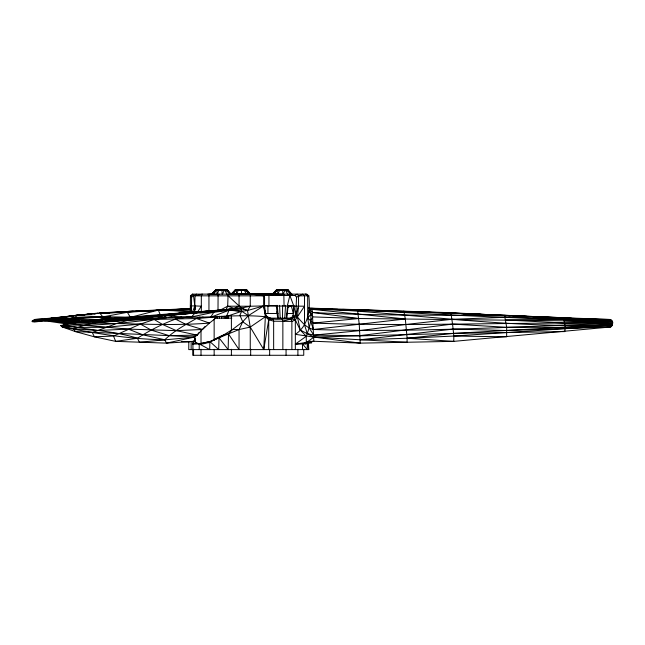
<?xml version="1.0" encoding="UTF-8"?>
<svg xmlns="http://www.w3.org/2000/svg" width="645" height="645" viewBox="0 0 645 645"><rect width="100%" height="100%" fill="white"/><g stroke="black" fill="none" stroke-linecap="round" stroke-linejoin="round"><path stroke-width="0.97" d="M221.824 318.219L221.832 316.235M282.51 318.219L282.599 305.343M308.455 308.092L450.315 312.688L451.29 315.566L452.556 324.088L453.838 336.045L453.766 341.366L360.2 343.132L313.841 341.261L295.337 344.148L306.294 336.255C309.431 327.41 313.43 316.55 308.762 307.697M313.841 341.261L312.156 309.342L311.906 308.326L308.802 308.35L312.478 312.478L358.757 318.509L612.419 321.347L612.71 322.282L612.097 325.612L610.726 326.983L453.766 341.366L407.132 338.254L360.265 339.778L313.946 337.093L295.337 334.328C308.181 326.015 310.503 309.923 308.81 295.837L306.827 294.128L192.379 294.128L190.469 295.837L190.243 312.817M194.613 312.519L194.806 305.923L193.508 295.515L192.379 294.128M264.555 297.224L263.104 294.128L264.555 297.224L264.555 305.923L265.805 315.341L265.345 316.751L250.252 327.079L239.053 329.547L209.875 341.536L209.689 349.598L199.224 343.89L195.499 342.689L195.395 341.261L166.523 343.132L115.665 341.366L94.38 336.819L75.384 331.586L62.251 326.983L60.759 325.612C93.073 316.735 127.468 319.581 160.484 315.034L166.547 315.566C199.515 320.17 232.442 313.333 265.345 316.751L268.723 319.743L273.649 321.194L291.871 321.412L295.337 319.952L304.496 306.19L263.636 305.923L248.357 315.655L242.746 321.766L232.442 329.547L219.018 337.819L218.687 349.598L209.875 341.536L198.966 343.93L195.499 342.689L192.928 344.148L193.742 340.641M191.396 312.519L191.605 297.224L190.469 295.837L192.186 295.354M307.988 344.688L308.076 342.729M228.661 309.689L225.968 309.955L227.677 306.19L228.112 294.128M295.337 344.148L305.327 343.93L306.262 342.689L306.294 336.255L300.272 330.063L295.337 319.952C285.904 316.429 273.561 323.097 265.805 315.341L263.636 305.923L250.252 306.246L241.464 307.979L241.012 308.737L241.762 311.269L239.892 315.252L242.746 321.766L250.252 327.079L263.749 349.598L265.345 316.751L263.636 305.923L263.636 295.837L250.897 294.128L250.252 295.837L250.252 306.246L247.503 310.519L250.252 327.079L250.252 349.598M218.091 294.128L218.002 310.31M224.065 318.219L224.186 316.235M284.759 318.219L285.542 305.343M194.605 312.414L195.04 295.837L196.58 294.128M290.798 294.128L289.879 295.515L293.781 305.923L293.08 315.341L290.855 319.009L282.857 321.194L282.857 349.598M134.329 317.203L130.395 317.316C98.306 315.961 66.225 318.195 34.379 322.024L32.25 321.597L32.315 320.847L34.556 319.493L61.598 317.259M225.637 318.219L225.831 316.235M286.324 318.219L287.589 305.343M342.576 309.39L357.483 309.705L359.257 324.379L360.2 343.132L313.946 337.093L300.272 330.063L297.426 317.05L298.554 305.923L298.554 295.837L297.135 294.128L295.104 295.515L263.152 295.515M226.105 318.219L226.322 316.235M286.791 318.219L288.21 305.343M274.738 292.741L273.278 293.741L276.6 289.734L279.156 289.718L277.527 289.734L277.858 294.426L279.72 289.734L277.527 289.734L272.295 294.193L277.181 289.734L282.575 289.734L282.921 294.467L285.3 289.718L287.855 289.734L292.161 294.499L285.34 289.734L276.6 289.734L272.295 294.193L280.39 294.442M227.951 294.378L230.483 293.967L227.161 289.734L216.494 289.734L221.888 289.734L222.227 294.467L224.613 289.718L227.161 289.734L231.466 294.499L224.654 289.734L215.914 289.734L211.6 294.193L219.695 294.442M263.749 349.598L268.723 319.743L268.256 317.558L266.885 316.671M287.267 305.988L289.879 295.515M298.554 305.923L295.789 315.341L294.241 317.558L290.855 319.009L291.871 321.412L291.871 349.598M312.196 340.963L311.535 342.801L305.327 343.93L306.762 342.132M311.761 308.737L311.906 308.326C412.163 313.075 511.928 329.418 612.54 324.54L453.564 333.392L313.946 337.093L306.262 342.689L302.473 343.89L302.473 349.598M192.355 312.519L194.806 305.923L190.469 305.923L191.057 312.519M239.69 294.128L239.053 295.837L239.053 305.923L241.464 307.979L247.503 310.519L263.636 305.923M236.9 293.644L238.448 289.734L244.076 289.734L249.905 293.967L246.583 289.734L235.336 289.734L231.644 293.556M562.408 318.453L562.738 317.735L610.476 319.493L612.419 321.347M239.053 329.547L232.442 329.547L228.491 333.973L228.169 349.598L219.018 337.819L208.142 342.801L209.875 341.536L198.966 343.93C210.23 345.099 217.776 334.795 228.491 333.973L239.053 349.598L239.053 329.547L242.746 321.766M313.188 323.089L358.757 318.509L312.833 316.905L310.559 321.089L313.502 329.474C413.276 332.683 513.057 326.709 612.75 323.387C512.896 321.895 413.018 326.725 313.188 323.089L307.689 318.082L307.689 295.837L305.827 294.128M209.939 294.128L208.948 295.837L208.948 311.309M197.539 312.035L201.321 306.19L195.04 305.923L195.121 309.689M125.912 320.065L196.451 318.509L217.3 316.905L209.472 323.089C162.419 326.717 115.262 321.96 68.168 323.387L84.245 325.322L128.347 329.103L142.609 334.763L164.773 339.778L166.523 343.132L194.443 337.093L197.185 335.134L198.789 332.747M213.277 294.402L216.841 289.734L219.026 289.734L217.172 294.426L216.841 289.734L218.47 289.75L215.914 289.734L211.6 294.193L216.841 289.734M233.297 293.628L236.264 289.734L246.003 289.734L249.905 293.967M273.972 294.402L277.527 289.734M196.12 334.965L194.443 337.093L139.425 342.237L137.425 338.254C113.407 330.603 87.889 330.522 63.468 324.54C98.072 326.934 132.556 321.791 166.845 317.687M233.474 292.741L232.015 293.741L235.336 289.734L246.583 289.734L250.276 293.822M101.507 319.735L94.751 319.985L179.318 313.051L195.064 312.906L166.547 315.566L163.54 317.848L101.878 322.024L131.911 319.009L191.67 316.905L195.064 312.906L213.785 312.301L229.031 310.245L241.762 311.269L247.503 310.519C240.569 307.762 233.047 307.762 225.968 309.955M159.629 317.703L140.376 324.088L105.675 327.289L77.642 327.37L60.759 325.612L73.732 328.813L75.384 331.586L169.095 335.618L197.185 335.134L205.126 326.426M215.188 291.072L212.592 293.741L214.777 292.233M232.015 293.741L235.917 289.734L246.003 289.734M101.249 319.952L88.405 320.686L102.482 320.863L84.245 325.322L73.732 328.813L97.274 330.506L128.347 329.103L176.383 330.651L202.522 329.474L209.472 323.089L196.451 318.509C185.389 324.717 173.948 330.925 164.773 339.778C130.169 339.294 96.113 333.53 62.251 326.983M191.605 297.224L193.508 295.515L196.136 294.821M231.773 293.556L236.264 289.734L239.255 289.718L235.336 289.734M425.466 312.027L562.738 317.735C564.964 321.791 565.512 327.015 564.77 331.586L453.564 333.392L407.132 338.254L405.334 318.969L313.502 329.474C305.609 327.813 301.062 320.75 295.789 315.341L296.531 297.224L302.674 294.128L304.496 295.837L304.496 324.798L307.254 333.554L313.752 335.134L360.055 335.618L452.556 324.088L506.696 327.289L565.117 327.37L612.097 325.612L453.838 336.045L407.132 338.254L407.06 342.237L360.265 339.778L453.121 329.103L506.978 330.506L610.726 326.983M287.646 307.609L291.169 305.649L293.467 313.478L286.719 313.478M214.769 318.299L217.3 316.905M219.76 310.35L227.677 306.19L250.252 306.246M130.725 319.549L116.592 323.564L92.3 332.554L94.38 336.819L113.528 336.045L140.376 324.088L151.301 330.127L169.095 335.618L194.443 337.093L194.758 336.255L195.499 342.689L194.443 337.093L195.395 341.261M288.42 319.009L291.621 317.558L297.426 317.05M199.99 317.082L196.451 318.509L203.159 317.106M248.357 315.655L241.762 311.269L226.435 316.493L229.031 310.245L223.839 309.705L160.484 315.034L103.466 321.597L99.693 319.493L156.816 315.461M181.503 317.026C166.007 322.073 151.132 329.45 137.425 338.254L115.665 341.366L113.528 336.045M175.633 313.825L179.318 313.051L241.012 308.737L207.972 311.196M191.67 316.905L213.785 312.301L212.777 311.438L207.674 311.1L200.958 311.833M54.72 317.735L32.315 320.847L79.262 315.147L54.72 317.735L32.25 321.597L53.043 320.009L50.592 319.009L32.25 321.597M263.684 295.515L262.934 294.128L257.315 293.717L268.312 294.128L268.941 295.515L276.149 294.112L283.832 294.128L284.074 305.988M283.832 294.128L276.512 295.515L276.149 294.112L268.312 294.128M55.397 318.316L50.592 319.009L77.763 317.848L74.723 315.566L102.853 316.905L127.371 312.301L158.428 310.245L190.243 311.237L159.267 309.906L99.628 312.906L74.723 315.566L50.592 319.009L51.165 318.453L75.586 315.373L91.638 313.93M216.809 338.206L219.018 337.819M146.568 316.356L148.39 316.042M150.212 315.728L152.035 315.413M176.553 313.793L178.512 313.454M180.471 313.123L190.251 311.43M218.365 310.624L221.106 310.164M273.649 349.598L273.649 321.194L273.069 319.009L268.723 319.743L268.723 349.598M288.637 294.378L291.177 293.967L287.855 289.734L276.6 289.734M193.129 316.3L175.198 318.969L185.841 324.379L202.522 329.474M57.324 318.033L75.586 315.373L98.056 313.381M114.979 318.936L126.525 317.896M168.837 317.437L171.836 317.058M219.429 310.576L221.356 310.342M225.21 309.866L241.464 307.979L234.111 308.35L227.677 306.19M262.934 294.128L230.346 293.886M195.08 312.478L197.056 312.261M155.421 310.551L159.412 310.124M161.403 309.914L190.13 308.544M126.388 311.817L190.968 308.77L100.983 313.115L109.779 312.849M186.187 309.261L189.146 308.955M160.484 315.034L187.211 312.648M226.363 309.939L228.322 309.737M223.839 309.705L237.731 308.326L232.248 309.342L239.053 305.923L228.169 295.837M91.687 313.97L74.723 315.566L85.148 314.752M93.686 313.784L97.677 313.406L93.646 313.752M201.022 311.849L205.989 311.382M80.23 315.034L85.156 314.583M87.131 314.397L92.066 313.946M94.033 313.768L97.984 313.406M65.532 316.985L68.483 316.776M133.217 311.1L100.668 313.123L118.47 312.575M201.958 311.858L205.844 311.608M211.681 311.237L214.6 311.051M230.918 294.128L237.489 293.717M110.335 316.558L44.408 320.686L65.443 323.766M103.466 321.597L129.468 320.009L131.911 319.009L188.542 312.688L229.031 310.245L210.601 317.316L213.785 312.301L199.926 312.873M107.183 319.622L109.158 319.509M34.556 319.493L42.36 319.09M45.279 318.944L49.181 318.743M190.17 312.494L197.072 312.14M230.991 293.814L273.286 294.039M163.395 309.705L159.267 309.906L130.395 317.316L127.371 312.301L99.628 312.906L102.853 316.905M232.756 294.128L241.939 293.717M196.951 313.002L193.984 313.123L228.169 309.906L241.762 311.269M192.928 344.148L199.224 343.89L199.224 349.598M231.418 293.798L233.264 293.717L229.942 293.781L232.885 293.717M132.354 317.654L134.297 317.574M105.369 319.589L108.263 319.485L96.629 316.953M117.124 320.363L121.026 320.234M238.448 289.734L235.917 289.734M236.328 293.806L239.15 293.717M120.446 312.519L127.371 312.301L128.347 311.438L158.428 310.245L160.194 314.704M92.154 320.468L50.955 321.347M81.351 321.347L102.482 320.863L74.352 322.282L92.84 323.04L128.839 319.96L125.888 319.856M71.78 317.896L98.508 317.3L119.22 318.324M50.447 319.735L68.991 319.339L99.12 319.799M275.101 294.128L276.149 294.112M230.483 293.967L226.58 289.734L218.421 289.734L219.832 289.718M291.177 293.967L287.275 289.734L279.116 289.734L287.855 289.734L289.17 292.169M71.651 323.274L63.807 323.387L67.781 323.629M224.049 289.734L226.234 289.734L221.888 289.734M284.735 289.734L286.92 289.734L282.575 289.734M207.867 294.128L212.85 294.12M277.181 289.734L280.527 289.718M571.736 318.332L562.738 317.735C479.388 313.397 395.845 317.138 312.478 312.478L307.689 318.082L309.197 327.974L313.752 335.134L359.7 330.651L405.931 324.491L451.919 319.299L505.124 317.3L610.476 319.493M215.914 289.734L227.161 289.734L228.475 292.169M193.508 295.515L195.475 295.515M263.636 295.837L195.04 295.837L202.425 294.128L201.321 295.837L201.321 312.067M298.554 295.837L308.81 295.837M264.434 305.649L276.165 305.649M288.146 305.649L293.983 305.649M265.119 313.478L278.019 313.478M215.099 318.146L231.829 318.146M267.659 318.146L291.975 318.146M308.479 342.729L308.737 349.598L188.759 349.598L188.816 341.761M283.929 289.718L287.275 289.734M223.243 289.718L226.58 289.734M44.408 320.686L78.142 320.863L80.899 321.516M211.02 294.112L212.64 294.12M245.656 289.734L243.471 289.734M242.665 289.718L244.076 289.734L246.116 293.725M445.09 312.841L454.983 313.147M453.838 336.045L506.656 336.819L506.696 327.289L504.535 315.413L386.008 310.64M445.123 313.035L450.073 313.123L450.315 312.688L472.446 313.801M337.601 309.286L321.702 308.947L332.546 309.269M75.473 322.734L57.663 322.282L78.142 320.863L64.484 318.67M342.447 309.519L357.483 309.705C442.212 315.163 527.013 318.799 611.912 320.686L564.101 320.863L612.71 322.282L564.544 323.04L505.712 319.96L563.617 319.339L611.234 319.985L504.535 315.413M365.215 310.108L383.033 310.567M364.312 310.43L369.351 310.559M386.476 311.003L394.538 311.204M419.508 311.866L406.584 311.519L415.469 311.874M261.951 293.806L259.04 293.717L260.927 293.806M265.821 293.91L273.577 294.128L265.958 293.854M273.174 294.039L262.152 293.717L264.055 293.789M257.315 293.717L271.311 294.128L261.064 293.717M257.516 293.806L254.525 293.717L256.436 293.822M266.49 294.072L268.481 294.128L265.651 294.007M364.336 310.14L377.43 310.576M386.484 310.874L396.554 311.204M425.353 312.228L433.263 312.511M445.131 312.946L450.033 312.906M181.285 341.592L189.259 341.898M244.882 289.75L244.036 289.718L246.583 289.734L247.898 292.169M460.981 313.583L465.94 313.793M474.865 314.163L481.807 314.454M489.74 314.792L496.682 315.083M460.949 313.623L464.9 313.801M474.785 314.252L478.735 314.438M489.611 314.937L492.578 315.074M263.249 293.717L271.513 294.128L263.628 293.717M475.462 313.954L485.516 314.462M489.539 314.663L497.585 315.066M460.917 313.446L467.843 313.793M474.76 314.139L480.702 314.429M489.603 314.881L493.562 315.074M510.598 315.736L504.616 315.429L509.582 315.744M518.572 316.155L522.555 316.364M533.512 316.937L535.511 317.042M515.887 315.728L450.734 313.051L312.156 309.342L308.802 308.35M518.862 315.905L526.78 316.364M532.714 316.711L537.664 317.001M546.573 317.525L548.556 317.638M504.446 315.631L506.438 315.744M578.726 318.791L580.726 318.928M308.407 308.229L310.922 308.608M147.971 318.372L153.865 319.299L162.572 324.491L176.383 330.651L197.185 335.134M273.069 319.009L265.345 316.751M226.274 317.55L228.08 318.082L228.08 316.147M308.963 342.035L311.535 342.801L310.455 341.141M268.046 317.848L269.868 318.428M261.854 294.128L264.015 295.515M225.734 316.51L228.08 318.082M305.811 294.128L307.77 295.837M312.833 316.905L308.81 311.277L310.172 309.955L312.156 309.342L405.334 318.969L403.834 311.1M302.473 343.89L307.278 349.598L307.254 343.325M295.104 295.515L296.531 297.224M285.34 289.734L287.791 294.515M224.654 289.734L227.105 294.515M282.058 319.009L282.857 321.194M264.724 310.632L265.805 315.341M293.781 305.923L295.789 315.341L293.08 315.341L295.337 319.952L295.337 349.598M307.415 342.431L308.737 349.598M276.245 305.343L277.664 318.219M277.237 305.343L278.414 318.219M217.542 316.235L217.728 318.219M241.311 289.734L241.585 293.523M236.264 289.734L236.53 293.491M279.559 305.343L280.188 318.219M219.405 316.235L219.502 318.219M303.747 349.259L303.747 355.282L192.734 355.282L192.734 349.259M297.901 349.259L297.901 355.282M286.058 349.259L286.058 355.282M277.076 311.519L277.076 313.478M269.65 349.259L269.65 355.282M268.941 295.515L268.941 305.988M267.933 305.649L267.933 313.478M250.671 349.259L250.671 355.282M231.394 315.397L231.394 330.192M231.394 349.259L231.394 355.282M214.148 319.146L214.148 340.229M214.148 349.259L214.148 355.282M201.014 330.192L201.014 344.245M201.014 349.259L201.014 355.282M193.573 349.259L193.573 355.282M192.928 341.205L192.928 349.598M191.138 341.544L191.138 349.598M127.267 317.735L102.708 320.847L193 313.196L131.911 319.009L127.267 317.735M235.417 293.717L233.53 293.806L235.417 293.717"/></g></svg>
